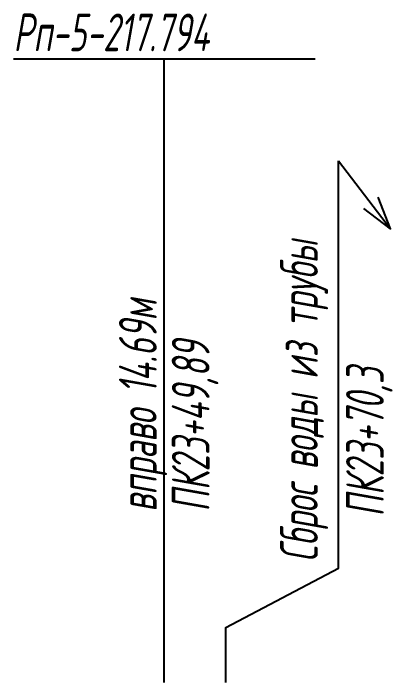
# Model space of a CAD drawing. Extents: x 2172 to 5772, y -842 to -248.
# Drawn here: x 2727.21 to 2752.33, y -385.66 to -341.34 of the extents above; entities that cross this region are included whole.
import ezdxf

# ---------------------------------------------------------------- set-up
doc = ezdxf.new("R2010")
doc.units = 0
doc.header["$MEASUREMENT"] = 0
doc.linetypes.add('TP0', pattern=[0])
doc.layers.get('0').update_dxf_attribs({"linetype": 'CONTINUOUS'})
doc.styles.add('eskd', font='spds.shx', dxfattribs={"width": 1.2, "oblique": 15})

msp = doc.modelspace()

# ---------------------------------------------------------------- linework, layer by layer
at = {"linetype": 'TP0'}
for p, q in [((2727.206, -344.345), (2747.206, -344.345)), ((2737.206, -374.345), (2737.206, -344.345)), ((2737.206, -385.645), (2737.206, -374.345))]:
    msp.add_line(p, q, dxfattribs=at)
at = {"linetype": 'Continuous'}
for points in [[(2741.288, -385.662), (2741.288, -382.02), (2748.752, -378.088), (2748.752, -351.103)], [(2748.752, -351.103), (2752.201, -355.614), (2751.379, -353.501)], [(2752.201, -355.614), (2750.433, -354.255)]]:
    msp.add_lwpolyline(points, dxfattribs=at)

# ---------------------------------------------------------------- texts
at = {"style": 'eskd', "oblique": 10, "width": 0.8}
msp.add_text('Рп-5-217.794', height=2.5, dxfattribs=at).set_placement((2727.206, -343.845))
for s, p in [('Сброс воды из трубы', (2747.382, -377.671)), ('вправо 14.69м', (2736.706, -374.345)), ('ПК23+49,89', (2740.206, -374.345)), ('ПК23+70,3', (2751.752, -374.674))]:
    msp.add_text(s, height=2.5, rotation=90, dxfattribs=at).set_placement(p)

doc.saveas('drawing.dxf')
